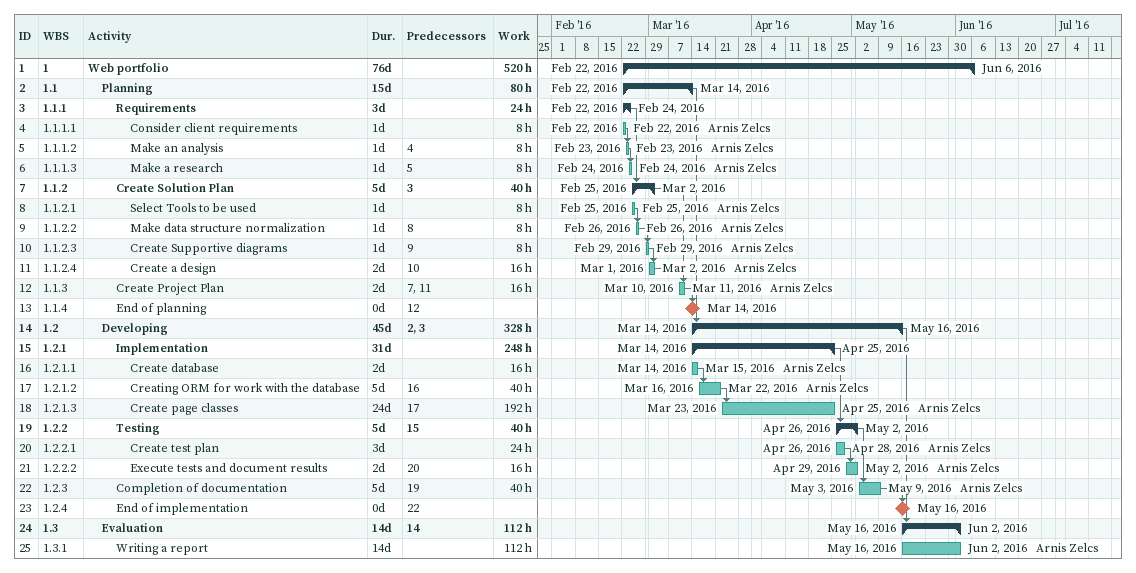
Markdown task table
| ID | WBS | Task | Duration | Start | Finish | Predecessors | Resources | Work (h) |
|---|---|---|---|---|---|---|---|---|
| 1 | 1 | **Web portfolio** | 76d | 2016-02-22 | 2016-06-06 |  |  | 520 |
| 2 | 1.1 | **Planning** | 15d | 2016-02-22 | 2016-03-14 |  |  | 80 |
| 3 | 1.1.1 | **Requirements** | 3d | 2016-02-22 | 2016-02-24 |  |  | 24 |
| 4 | 1.1.1.1 | Consider client requirements | 1d | 2016-02-22 | 2016-02-22 |  | Arnis Zelcs | 8 |
| 5 | 1.1.1.2 | Make an analysis | 1d | 2016-02-23 | 2016-02-23 | 4 | Arnis Zelcs | 8 |
| 6 | 1.1.1.3 | Make a research | 1d | 2016-02-24 | 2016-02-24 | 5 | Arnis Zelcs | 8 |
| 7 | 1.1.2 | **Create Solution Plan** | 5d | 2016-02-25 | 2016-03-02 | 3 |  | 40 |
| 8 | 1.1.2.1 | Select Tools to be used | 1d | 2016-02-25 | 2016-02-25 |  | Arnis Zelcs | 8 |
| 9 | 1.1.2.2 | Make data structure normalization | 1d | 2016-02-26 | 2016-02-26 | 8 | Arnis Zelcs | 8 |
| 10 | 1.1.2.3 | Create Supportive diagrams | 1d | 2016-02-29 | 2016-02-29 | 9 | Arnis Zelcs | 8 |
| 11 | 1.1.2.4 | Create a design | 2d | 2016-03-01 | 2016-03-02 | 10 | Arnis Zelcs | 16 |
| 12 | 1.1.3 | Create Project Plan | 2d | 2016-03-10 | 2016-03-11 | 7, 11 | Arnis Zelcs | 16 |
| 13 | 1.1.4 | End of planning | 0d | 2016-03-14 | 2016-03-14 | 12 |  |  |
| 14 | 1.2 | **Developing** | 45d | 2016-03-14 | 2016-05-16 | 2, 3 |  | 328 |
| 15 | 1.2.1 | **Implementation** | 31d | 2016-03-14 | 2016-04-25 |  |  | 248 |
| 16 | 1.2.1.1 | Create database | 2d | 2016-03-14 | 2016-03-15 |  | Arnis Zelcs | 16 |
| 17 | 1.2.1.2 | Creating ORM for work with the database | 5d | 2016-03-16 | 2016-03-22 | 16 | Arnis Zelcs | 40 |
| 18 | 1.2.1.3 | Create page classes | 24d | 2016-03-23 | 2016-04-25 | 17 | Arnis Zelcs | 192 |
| 19 | 1.2.2 | **Testing** | 5d | 2016-04-26 | 2016-05-02 | 15 |  | 40 |
| 20 | 1.2.2.1 | Create test plan | 3d | 2016-04-26 | 2016-04-28 |  | Arnis Zelcs | 24 |
| 21 | 1.2.2.2 | Execute tests and document results | 2d | 2016-04-29 | 2016-05-02 | 20 | Arnis Zelcs | 16 |
| 22 | 1.2.3 | Completion of documentation | 5d | 2016-05-03 | 2016-05-09 | 19 | Arnis Zelcs | 40 |
| 23 | 1.2.4 | End of implementation | 0d | 2016-05-16 | 2016-05-16 | 22 |  |  |
| 24 | 1.3 | **Evaluation** | 14d | 2016-05-16 | 2016-06-02 | 14 |  | 112 |
| 25 | 1.3.1 | Writing a report | 14d | 2016-05-16 | 2016-06-02 |  | Arnis Zelcs | 112 |
